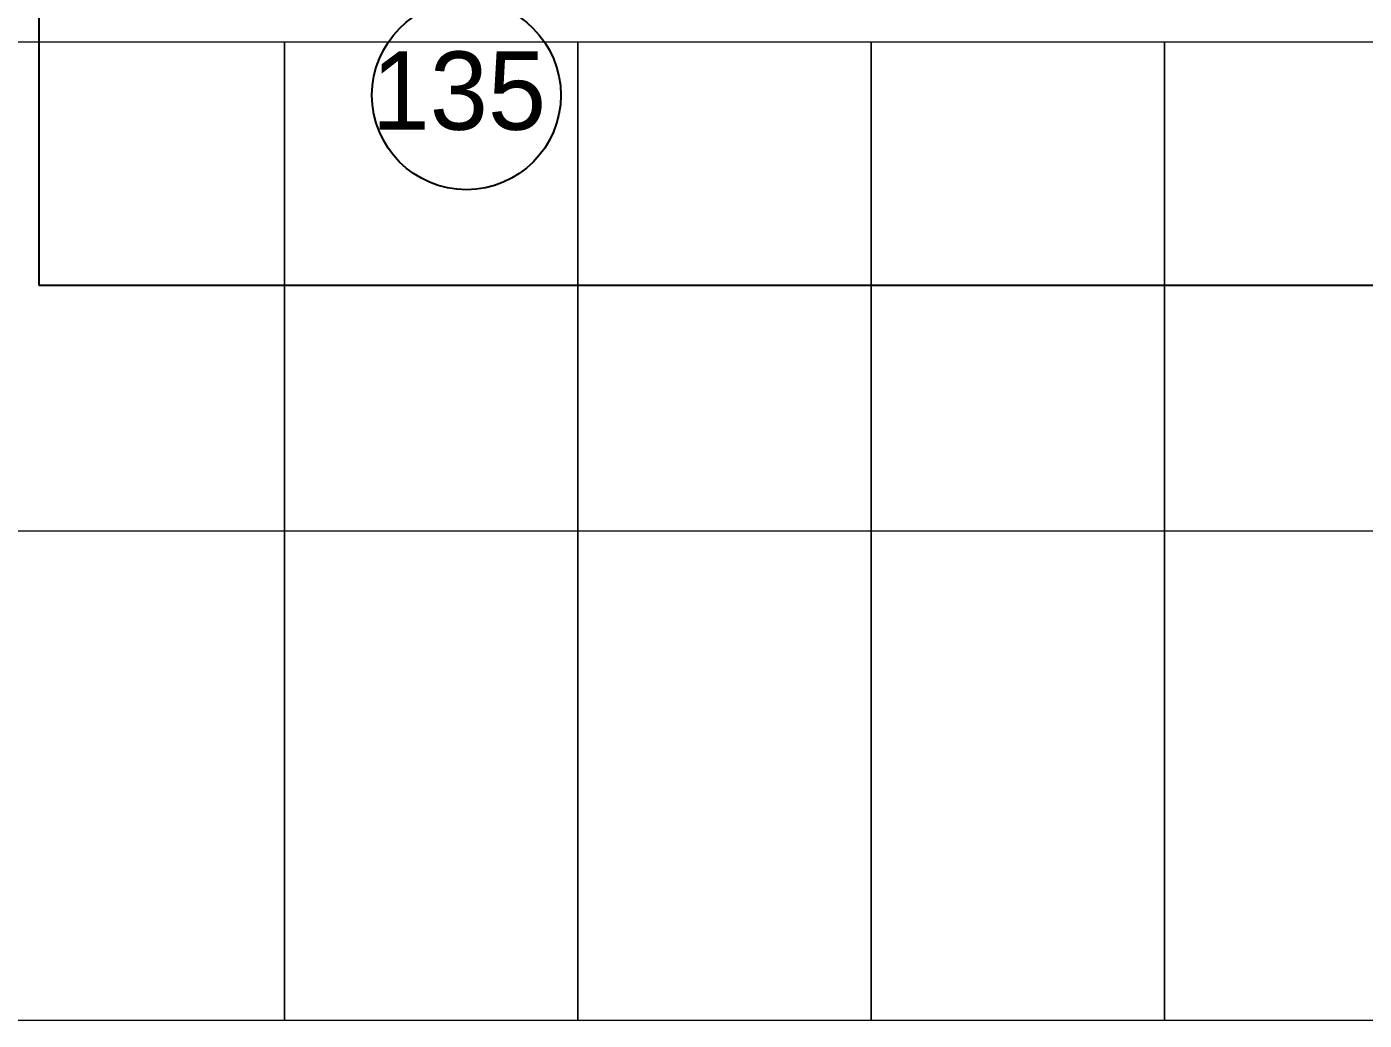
# Model space of a CAD drawing. Header units: millimetres. Extents: x -34838 to 729576, y -214038 to 121482.
# Drawn here: x 604360 to 605728, y -43415 to -42399 of the extents above; entities that cross this region are included whole.
import ezdxf
from ezdxf.enums import TextEntityAlignment as Align

# ---------------------------------------------------------------- set-up
doc = ezdxf.new("R2010")
doc.units = ezdxf.units.MM
doc.header["$MEASUREMENT"] = 0
for name, color, linetype in [('OBORUD-Plosk', 1, 'Continuous'), ('OBORUD-Testi', 2, 'Continuous'), ('АБ _ 2 _ СХОДИ _ ЗОВНІШНІ .3D', 7, 'Continuous')]:
    doc.layers.add(name, color=color, linetype=linetype)
doc.layers.add('АБ _ 2 _ СХОДИ _ ЗОВНІШНІ .3D_Ном._пера__71', color=7, linetype='Continuous', lineweight=15)
doc.layers.add('АБ _ 2 _ СХОДИ _ ЗОВНІШНІ .3D_Ном._пера__91', color=7, linetype='Continuous', lineweight=13)
doc.styles.add('ROMANS', font='romans', dxfattribs={"height": 12})
doc.linetypes.add('ГП _ огорожа КЖ меньше 1м_ М 500', pattern='A,0,[1,20211006 Р’РµР»РёРєРёР№ Р±Р°СЃРµР№РЅ (Р±СѓС‚С–РєРё)_1.Shx,S=79.365079,R=0,X=0,Y=0],-10000,0', length=10000)

# ---------------------------------------------------------------- blocks, each defined once
blk = doc.blocks.new('Лестница_1_4')
at = {"layer": 'АБ _ 2 _ СХОДИ _ ЗОВНІШНІ .3D_Ном._пера__71', "color": 7, "linetype": 'Continuous', "lineweight": 15}
for p, q in [((78443.4, 11820), (78443.4, 10820)), ((78443.4, 10820), (78443.4, 11820)), ((78743.4, 11820), (78743.4, 10820)), ((78743.4, 10820), (78743.4, 11820)), ((79043.4, 11820), (79043.4, 10820)), ((79043.4, 10820), (79043.4, 11820)), ((79343.4, 11820), (79343.4, 10820)), ((79343.4, 10820), (79343.4, 11820)), ((79943.4, 11320), (73943.4, 11320))]:
    blk.add_line(p, q, dxfattribs=at)
at = {"layer": 'АБ _ 2 _ СХОДИ _ ЗОВНІШНІ .3D_Ном._пера__91', "color": 7, "linetype": 'Continuous', "lineweight": 13}
for p, q in [((78443.4, 11820), (78143.4, 11820)), ((78743.4, 11820), (78443.4, 11820)), ((79043.4, 11820), (78743.4, 11820)), ((79343.4, 11820), (79043.4, 11820)), ((79643.4, 11820), (79343.4, 11820)), ((78143.4, 10820), (78443.4, 10820)), ((78443.4, 10820), (78743.4, 10820)), ((78743.4, 10820), (79043.4, 10820)), ((79043.4, 10820), (79343.4, 10820)), ((79343.4, 10820), (79643.4, 10820))]:
    blk.add_line(p, q, dxfattribs=at)
blk = doc.blocks.new('T16A')
at = {"layer": 'OBORUD-Plosk'}
for p, q in [((0, -70), (0, 0)), ((160, -70), (0, -70))]:
    blk.add_line(p, q, dxfattribs=at)
at = {"layer": 'OBORUD-Testi', "style": 'ROMANS'}
for tag, p, flags in [('MOD', (0, 33.5), 9), ('AREA', (0, 14.07), 1)]:
    blk.add_attdef(tag, p, '', height=12, dxfattribs=dict(at, flags=flags))
blk.add_attdef('POS', text='', height=12, dxfattribs=at).set_placement((16, -85), align=Align.MIDDLE)

msp = doc.modelspace()

# ---------------------------------------------------------------- linework, layer by layer
at = {"color": 3}
msp.add_circle((604809.6, -42468.9), 96.6, dxfattribs=at)

# ---------------------------------------------------------------- block references
at = {"layer": 'OBORUD-Plosk', "color": 5, "xscale": 10, "yscale": 8.570999999999913, "zscale": 10}
msp.add_blockref('T16A', (604372.5, -42063.5), dxfattribs=at)
at = {"layer": 'АБ _ 2 _ СХОДИ _ ЗОВНІШНІ .3D', "color": 7, "linetype": 'ГП _ огорожа КЖ меньше 1м_ М 500', "lineweight": 15}
msp.add_blockref('Лестница_1_4', (526180, -54234.5), dxfattribs=at)

# ---------------------------------------------------------------- texts
at = {"color": 3, "insert": (604574.3, -42424.2), "char_height": 80, "attachment_point": 1}
msp.add_mtext_dynamic_manual_height_columns('\\pxqc;135', width=455.137, gutter_width=12.5, heights=[44.7], dxfattribs=at)

doc.saveas('drawing.dxf')
